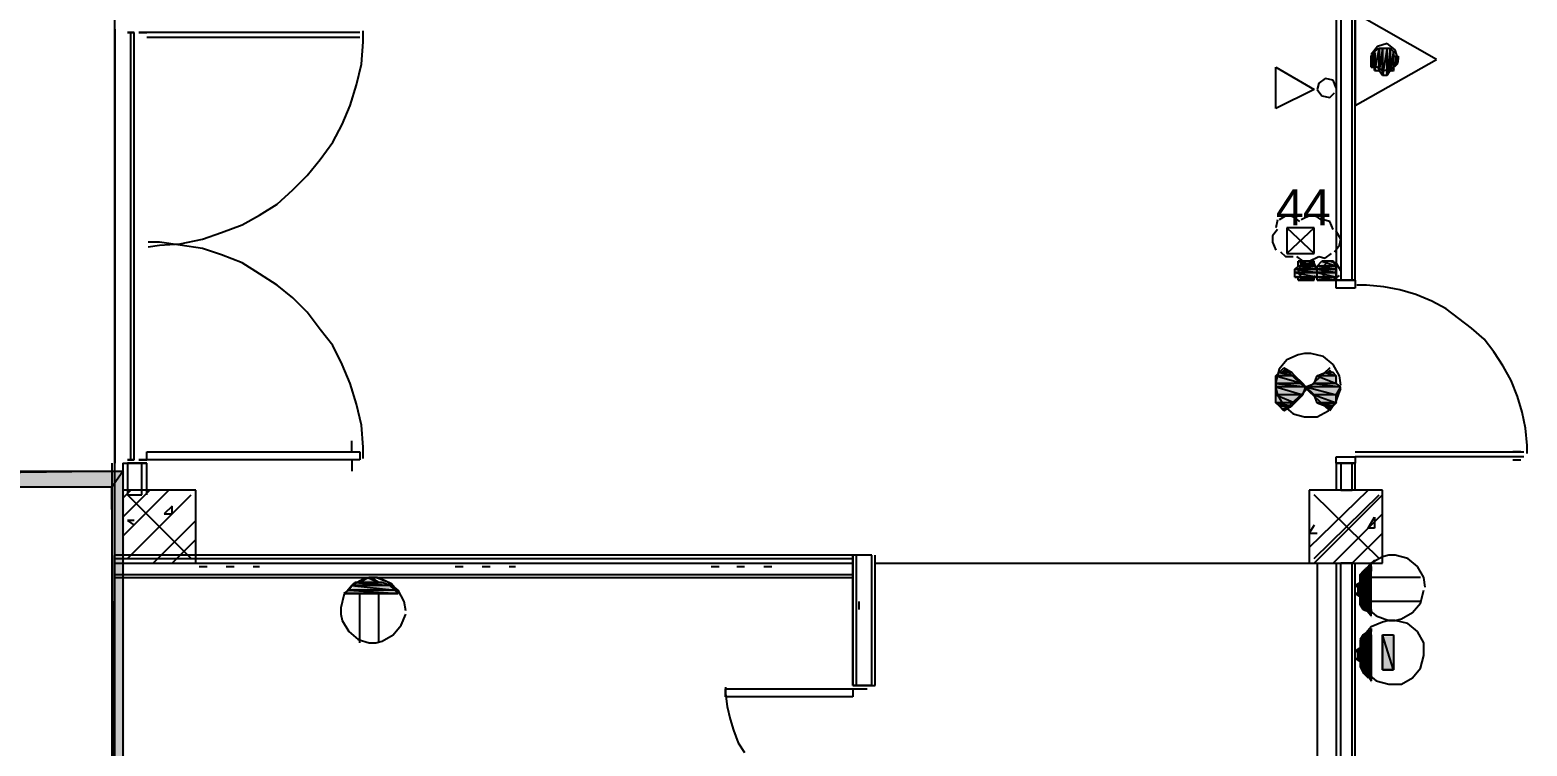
# Model space of a CAD drawing. Header units: millimetres. Extents: x 5 to 415, y 48 to 251.
# Drawn here: x 366.58 to 383.19, y 131.62 to 139.57 of the extents above; entities that cross this region are included whole.
import ezdxf

# ---------------------------------------------------------------- set-up
doc = ezdxf.new("R2010")
doc.units = ezdxf.units.MM
for name, color, linetype in [('H', 7, 'Continuous'), ('P', 7, 'Continuous'), ('T', 7, 'Continuous')]:
    doc.layers.add(name, color=color, linetype=linetype)

msp = doc.modelspace()

# ---------------------------------------------------------------- hatches: boundary and pattern name
at = {"layer": 'H', "linetype": 'Continuous'}
for points in [[(381.512, 139.1), (381.512, 139.312), (381.547, 139.365), (381.547, 139.1), (381.512, 139.1)], [(381.547, 139.1), (381.547, 139.365), (381.6, 139.365), (381.6, 139.065), (381.547, 139.1)], [(381.6, 139.065), (381.6, 139.365), (381.635, 139.365), (381.635, 139.065), (381.6, 139.065)], [(381.635, 139.065), (381.635, 139.365), (381.67, 139.365), (381.67, 139.1), (381.635, 139.065)], [(381.67, 139.1), (381.67, 139.365), (381.723, 139.312), (381.723, 139.1), (381.67, 139.1)], [(381.459, 139.153), (381.459, 139.277), (381.512, 139.312), (381.512, 139.153), (381.459, 139.153)], [(381.723, 139.153), (381.723, 139.277), (381.758, 139.277), (381.758, 139.188), (381.723, 139.153)], [(380.612, 136.913), (380.665, 136.948), (380.824, 136.948), (380.877, 136.913), (380.612, 136.913)], [(380.612, 136.86), (380.612, 136.913), (380.877, 136.913), (380.877, 136.86), (380.612, 136.86)], [(380.612, 136.825), (380.612, 136.86), (380.877, 136.86), (380.877, 136.825), (380.612, 136.825)], [(380.665, 136.948), (380.665, 136.984), (380.824, 136.984), (380.824, 136.948), (380.665, 136.948)], [(380.877, 136.948), (380.912, 136.984), (381.035, 136.984), (381.088, 136.948), (380.877, 136.948)], [(380.877, 136.913), (380.877, 136.948), (381.088, 136.948), (381.088, 136.913), (380.877, 136.913)], [(380.877, 136.86), (380.877, 136.913), (381.088, 136.913), (381.088, 136.86), (380.877, 136.86)], [(380.877, 136.825), (380.877, 136.86), (381.088, 136.86), (381.088, 136.825), (380.877, 136.825)], [(380.665, 136.79), (380.665, 136.825), (380.824, 136.825), (380.824, 136.79), (380.665, 136.79)], [(380.877, 136.79), (380.877, 136.825), (381.088, 136.825), (381.088, 136.79), (380.877, 136.79)], [(380.4, 135.731), (380.453, 135.767), (380.577, 135.767), (380.612, 135.731), (380.4, 135.731)], [(380.4, 135.643), (380.4, 135.731), (380.612, 135.731), (380.7, 135.643), (380.4, 135.643)], [(380.453, 135.767), (380.488, 135.802), (380.577, 135.767), (380.453, 135.767)], [(380.824, 135.643), (380.877, 135.731), (381.088, 135.731), (381.088, 135.643), (380.824, 135.643)], [(380.877, 135.731), (380.965, 135.767), (381.035, 135.767), (381.088, 135.731), (380.877, 135.731)], [(380.965, 135.767), (381, 135.802), (381.035, 135.767), (380.965, 135.767)], [(380.4, 135.59), (380.4, 135.643), (380.7, 135.643), (380.753, 135.59), (380.4, 135.59)], [(380.4, 135.502), (380.4, 135.59), (380.753, 135.59), (380.7, 135.502), (380.4, 135.502)], [(380.4, 135.431), (380.4, 135.502), (380.7, 135.502), (380.612, 135.431), (380.4, 135.431)], [(380.753, 135.59), (380.824, 135.643), (381.088, 135.643), (381.123, 135.59), (380.753, 135.59)], [(380.824, 135.502), (380.753, 135.59), (381.123, 135.59), (381.088, 135.502), (380.824, 135.502)], [(380.877, 135.431), (380.824, 135.502), (381.088, 135.502), (381.088, 135.431), (380.877, 135.431)], [(380.453, 135.378), (380.4, 135.431), (380.612, 135.431), (380.577, 135.378), (380.453, 135.378)], [(380.488, 135.343), (380.453, 135.378), (380.577, 135.378), (380.488, 135.343)], [(381, 135.343), (380.965, 135.378), (380.877, 135.431), (381.035, 135.378), (381, 135.343)], [(381.035, 135.378), (380.877, 135.431), (381.088, 135.431), (381.035, 135.378)], [(354.242, 117.775), (354.242, 134.585), (354.33, 134.585), (354.33, 134.497), (354.418, 134.497), (354.418, 134.497), (354.418, 117.934), (367.489, 117.934), (367.489, 134.497), (354.418, 134.497), (354.418, 134.497), (354.418, 134.585), (354.33, 134.585), (354.33, 134.673), (367.63, 134.673), (367.63, 117.775), (354.242, 117.775)], [(381.335, 133.526), (381.388, 133.562), (381.459, 133.562), (381.459, 133.526), (381.335, 133.526)], [(381.335, 133.438), (381.335, 133.526), (381.459, 133.526), (381.459, 133.438), (381.335, 133.438)], [(381.388, 133.562), (381.423, 133.615), (381.459, 133.615), (381.459, 133.562), (381.388, 133.562)], [(381.423, 133.615), (381.459, 133.65), (381.459, 133.615), (381.423, 133.615)], [(370.082, 133.315), (370.117, 133.35), (370.628, 133.35), (370.664, 133.315), (370.082, 133.315)], [(370.117, 133.35), (370.17, 133.385), (370.593, 133.385), (370.628, 133.35), (370.117, 133.35)], [(370.17, 133.385), (370.205, 133.438), (370.505, 133.438), (370.593, 133.385), (370.17, 133.385)], [(370.24, 133.438), (370.328, 133.473), (370.381, 133.473), (370.452, 133.438), (370.24, 133.438)], [(381.3, 133.385), (381.335, 133.438), (381.459, 133.438), (381.459, 133.385), (381.3, 133.385)], [(381.3, 133.315), (381.3, 133.385), (381.459, 133.385), (381.459, 133.315), (381.3, 133.315)], [(381.335, 133.262), (381.3, 133.315), (381.459, 133.315), (381.459, 133.262), (381.335, 133.262)], [(381.335, 133.174), (381.335, 133.262), (381.459, 133.262), (381.459, 133.174), (381.335, 133.174)], [(381.388, 133.138), (381.335, 133.174), (381.459, 133.174), (381.459, 133.138), (381.388, 133.138)], [(381.459, 133.05), (381.388, 133.138), (381.459, 133.103), (381.459, 133.05)], [(381.459, 133.103), (381.388, 133.138), (381.459, 133.138), (381.459, 133.103)], [(381.388, 132.838), (381.423, 132.891), (381.459, 132.838), (381.388, 132.838)], [(381.459, 132.838), (381.423, 132.891), (381.459, 132.927), (381.459, 132.838)], [(381.3, 132.68), (381.335, 132.715), (381.459, 132.715), (381.459, 132.68), (381.3, 132.68)], [(381.3, 132.592), (381.3, 132.68), (381.459, 132.68), (381.459, 132.592), (381.3, 132.592)], [(381.335, 132.803), (381.388, 132.838), (381.459, 132.838), (381.459, 132.803), (381.335, 132.803)], [(381.335, 132.715), (381.335, 132.803), (381.459, 132.803), (381.459, 132.715), (381.335, 132.715)], [(381.6, 132.468), (381.6, 132.838), (381.723, 132.838), (381.723, 132.468), (381.6, 132.468)], [(381.335, 132.556), (381.3, 132.592), (381.459, 132.592), (381.459, 132.556), (381.335, 132.556)], [(381.335, 132.503), (381.335, 132.556), (381.459, 132.556), (381.459, 132.503), (381.335, 132.503)], [(381.388, 132.415), (381.335, 132.503), (381.459, 132.503), (381.459, 132.415), (381.388, 132.415)], [(381.423, 132.38), (381.388, 132.415), (381.459, 132.415), (381.459, 132.38), (381.423, 132.38)], [(381.459, 132.327), (381.423, 132.38), (381.459, 132.38), (381.459, 132.327)]]:
    msp.add_hatch(color=256, dxfattribs=at).paths.add_polyline_path(points)

# ---------------------------------------------------------------- linework, layer by layer
at = {"layer": 'P'}
for points in [[(367.524, 117.863), (367.524, 220.61)], [(381.071, 141.235), (381.071, 136.79)], [(381.123, 141.235), (381.123, 136.79)], [(381.247, 136.79), (381.247, 141.235)], [(381.282, 136.79), (381.282, 141.235)], [(382.182, 139.241), (381.282, 139.753)], [(381.282, 139.753), (381.282, 138.73)], [(367.524, 139.577), (367.524, 134.761)], [(367.665, 139.541), (367.736, 139.541)], [(367.736, 139.541), (367.665, 139.541)], [(367.7, 134.796), (367.7, 139.541)], [(367.736, 134.796), (367.736, 139.541)], [(367.877, 139.541), (367.788, 139.541)], [(367.788, 139.541), (367.877, 139.541)], [(370.24, 139.541), (367.877, 139.541)], [(367.877, 139.488), (370.24, 139.488)], [(370.276, 139.435), (370.276, 139.559)], [(370.258, 139.188), (370.276, 139.435)], [(381.529, 139.383), (381.459, 139.294)], [(381.494, 139.33), (381.459, 139.153)], [(381.494, 139.33), (381.459, 139.153)], [(381.459, 139.277), (381.494, 139.33)], [(381.547, 139.365), (381.494, 139.118)], [(381.547, 139.365), (381.494, 139.118)], [(381.494, 139.33), (381.547, 139.365)], [(381.494, 139.118), (381.494, 139.33)], [(381.494, 139.153), (381.494, 139.33)], [(381.494, 139.33), (381.494, 139.153)], [(381.494, 139.153), (381.494, 139.33)], [(381.494, 139.33), (381.494, 139.118)], [(381.494, 139.153), (381.494, 139.33)], [(381.635, 139.418), (381.529, 139.383)], [(381.582, 139.365), (381.547, 139.118)], [(381.582, 139.365), (381.547, 139.118)], [(381.547, 139.118), (381.547, 139.365)], [(381.547, 139.365), (381.582, 139.365)], [(381.547, 139.118), (381.547, 139.365)], [(381.547, 139.365), (381.547, 139.118)], [(381.547, 139.365), (381.547, 139.118)], [(381.547, 139.118), (381.547, 139.365)], [(381.547, 139.118), (381.547, 139.365)], [(381.635, 139.365), (381.582, 139.065)], [(381.635, 139.365), (381.582, 139.065)], [(381.582, 139.065), (381.582, 139.365)], [(381.582, 139.365), (381.635, 139.365)], [(381.582, 139.065), (381.582, 139.365)], [(381.582, 139.365), (381.582, 139.065)], [(381.582, 139.365), (381.582, 139.065)], [(381.582, 139.065), (381.582, 139.365)], [(381.582, 139.065), (381.582, 139.365)], [(381.723, 139.347), (381.635, 139.418)], [(381.67, 139.365), (381.635, 139.065)], [(381.67, 139.365), (381.635, 139.065)], [(381.635, 139.065), (381.635, 139.365)], [(381.635, 139.365), (381.67, 139.365)], [(381.635, 139.065), (381.635, 139.365)], [(381.67, 139.118), (381.67, 139.365)], [(381.67, 139.365), (381.706, 139.33)], [(381.67, 139.118), (381.67, 139.365)], [(381.67, 139.365), (381.67, 139.118)], [(381.67, 139.365), (381.67, 139.118)], [(381.67, 139.118), (381.67, 139.365)], [(381.67, 139.118), (381.67, 139.365)], [(381.706, 139.33), (381.67, 139.118)], [(381.706, 139.33), (381.67, 139.118)], [(381.706, 139.277), (381.706, 139.33)], [(381.706, 139.33), (381.706, 139.153)], [(381.706, 139.118), (381.706, 139.33)], [(381.706, 139.33), (381.706, 139.118)], [(381.706, 139.118), (381.706, 139.33)], [(381.706, 139.33), (381.706, 139.153)], [(381.706, 139.118), (381.706, 139.33)], [(381.758, 139.241), (381.723, 139.347)], [(370.205, 138.959), (370.258, 139.188)], [(380.4, 138.695), (380.4, 139.153)], [(380.4, 139.153), (380.824, 138.906)], [(381.282, 138.73), (382.182, 139.241)], [(381.459, 139.294), (381.476, 139.188)], [(381.459, 139.153), (381.459, 139.277)], [(381.459, 139.206), (381.459, 139.277)], [(381.459, 139.277), (381.459, 139.206)], [(381.459, 139.206), (381.459, 139.277)], [(381.459, 139.277), (381.459, 139.153)], [(381.459, 139.241), (381.459, 139.277)], [(381.459, 139.277), (381.459, 139.241)], [(381.459, 139.241), (381.459, 139.206)], [(381.459, 139.206), (381.459, 139.241)], [(381.459, 139.153), (381.459, 139.206)], [(381.459, 139.153), (381.494, 139.153)], [(381.476, 139.188), (381.582, 139.118)], [(381.494, 139.118), (381.494, 139.153)], [(381.688, 139.136), (381.758, 139.241)], [(381.758, 139.277), (381.706, 139.153)], [(381.758, 139.277), (381.706, 139.153)], [(381.706, 139.153), (381.706, 139.277)], [(381.706, 139.277), (381.758, 139.277)], [(381.706, 139.153), (381.706, 139.277)], [(381.706, 139.277), (381.706, 139.153)], [(381.706, 139.153), (381.706, 139.277)], [(381.706, 139.153), (381.758, 139.206)], [(381.706, 139.153), (381.706, 139.153)], [(381.706, 139.153), (381.706, 139.118)], [(381.758, 139.241), (381.758, 139.277)], [(381.758, 139.277), (381.758, 139.241)], [(381.758, 139.206), (381.758, 139.277)], [(381.758, 139.206), (381.758, 139.206)], [(381.758, 139.206), (381.758, 139.206)], [(380.947, 139.03), (380.877, 138.977)], [(381.035, 139.012), (380.947, 139.03)], [(381.071, 138.924), (381.035, 139.012)], [(381.494, 139.118), (381.547, 139.118)], [(381.547, 139.118), (381.582, 139.065)], [(381.547, 139.118), (381.547, 139.118)], [(381.547, 139.118), (381.547, 139.118)], [(381.582, 139.065), (381.635, 139.065)], [(381.582, 139.065), (381.582, 139.065)], [(381.582, 139.065), (381.582, 139.065)], [(381.6, 139.118), (381.688, 139.136)], [(381.635, 139.065), (381.67, 139.118)], [(381.67, 139.118), (381.706, 139.118)], [(381.67, 139.118), (381.67, 139.118)], [(381.67, 139.118), (381.67, 139.118)], [(370.134, 138.73), (370.205, 138.959)], [(380.824, 138.906), (380.4, 138.695)], [(380.877, 138.977), (380.859, 138.906)], [(380.859, 138.906), (380.912, 138.836)], [(380.912, 138.836), (381, 138.818)], [(381, 138.818), (381.053, 138.871)], [(370.046, 138.518), (370.134, 138.73)], [(369.94, 138.324), (370.046, 138.518)], [(369.799, 138.13), (369.94, 138.324)], [(369.658, 137.954), (369.799, 138.13)], [(369.499, 137.795), (369.658, 137.954)], [(369.323, 137.636), (369.499, 137.795)], [(368.935, 137.407), (369.129, 137.513)], [(369.129, 137.513), (369.323, 137.636)], [(380.524, 137.513), (380.436, 137.46)], [(380.594, 137.495), (380.524, 137.513)], [(380.665, 137.442), (380.594, 137.495)], [(380.788, 137.513), (380.683, 137.46)], [(380.859, 137.495), (380.788, 137.513)], [(380.929, 137.442), (380.859, 137.495)], [(368.706, 137.319), (368.935, 137.407)], [(380.418, 137.354), (380.365, 137.283)], [(380.418, 137.46), (380.4, 137.372)], [(380.824, 137.372), (380.524, 137.372)], [(380.524, 137.372), (380.524, 137.089)], [(380.524, 137.372), (380.824, 137.089)], [(380.824, 137.372), (380.524, 137.089)], [(380.824, 137.089), (380.824, 137.372)], [(381, 137.442), (380.929, 137.46)], [(381.035, 137.354), (381, 137.442)], [(381.123, 137.248), (381.071, 137.336)], [(368.018, 137.213), (367.894, 137.213)], [(367.894, 137.16), (368.018, 137.178)], [(368.247, 137.178), (368.018, 137.213)], [(368.018, 137.178), (368.247, 137.195)], [(368.247, 137.195), (368.494, 137.248)], [(368.494, 137.142), (368.247, 137.178)], [(368.494, 137.248), (368.706, 137.319)], [(380.365, 137.283), (380.365, 137.213)], [(380.365, 137.213), (380.4, 137.125)], [(381.053, 137.107), (381.106, 137.178)], [(381.106, 137.178), (381.123, 137.248)], [(368.706, 137.072), (368.494, 137.142)], [(368.935, 136.984), (368.706, 137.072)], [(380.453, 137.107), (380.506, 137.054)], [(380.506, 137.054), (380.594, 137.054)], [(380.524, 137.089), (380.824, 137.089)], [(380.63, 137.054), (380.7, 137.001)], [(380.824, 137.001), (380.647, 137.001)], [(380.647, 137.001), (380.7, 137.001)], [(380.824, 137.001), (380.647, 137.001)], [(380.647, 137.001), (380.824, 136.948)], [(380.647, 137.001), (380.824, 136.948)], [(380.647, 136.948), (380.647, 137.001)], [(380.735, 137.001), (380.665, 136.948)], [(380.7, 137.001), (380.771, 137.001)], [(380.735, 137.001), (380.7, 137.001)], [(380.7, 137.001), (380.735, 137.001)], [(380.771, 137.001), (380.7, 137.001)], [(380.7, 137.001), (380.771, 137.001)], [(380.7, 137.001), (380.771, 137.001)], [(380.771, 137.001), (380.7, 137.001)], [(380.771, 137.001), (380.7, 137.001)], [(380.7, 137.001), (380.824, 137.001)], [(380.7, 137.001), (380.824, 137.001)], [(380.824, 136.984), (380.735, 137.001)], [(380.771, 137.001), (380.877, 137.054)], [(380.771, 137.001), (380.771, 137.001)], [(380.771, 137.001), (380.771, 137.001)], [(380.771, 137.001), (380.771, 137.001)], [(380.771, 137.001), (380.771, 137.001)], [(380.824, 137.001), (380.771, 137.001)], [(380.824, 136.948), (380.824, 137.001)], [(380.859, 136.948), (380.912, 137.001)], [(380.877, 137.054), (380.947, 137.037)], [(381.035, 137.001), (380.912, 137.001)], [(380.912, 137.001), (380.947, 137.001)], [(381.035, 137.001), (380.912, 137.001)], [(380.912, 137.001), (381.035, 137.001)], [(380.912, 137.001), (381.035, 137.001)], [(381.035, 137.001), (380.912, 137.001)], [(381.035, 137.001), (380.912, 137.001)], [(380.912, 137.001), (381.071, 136.948)], [(380.912, 137.001), (381.071, 136.948)], [(380.982, 137.001), (380.929, 136.948)], [(380.947, 137.037), (381.018, 137.089)], [(380.947, 137.001), (381, 137.001)], [(381, 137.001), (380.947, 137.001)], [(381, 137.001), (380.947, 137.001)], [(380.947, 137.001), (381, 137.001)], [(380.947, 137.001), (381.035, 137.001)], [(381.071, 136.984), (380.982, 137.001)], [(381, 137.001), (381.035, 137.001)], [(381.035, 137.001), (381, 137.001)], [(381.035, 137.001), (381.035, 137.001)], [(381.035, 137.001), (381.035, 137.001)], [(381.071, 136.948), (381.035, 137.001)], [(369.129, 136.86), (368.935, 136.984)], [(369.323, 136.737), (369.129, 136.86)], [(380.612, 136.913), (380.647, 136.948)], [(380.859, 136.913), (380.612, 136.913)], [(380.859, 136.913), (380.612, 136.913)], [(380.612, 136.913), (380.859, 136.913)], [(380.612, 136.913), (380.859, 136.913)], [(380.859, 136.913), (380.612, 136.913)], [(380.859, 136.913), (380.612, 136.913)], [(380.612, 136.913), (380.859, 136.878)], [(380.612, 136.913), (380.859, 136.878)], [(380.612, 136.878), (380.612, 136.913)], [(380.859, 136.878), (380.612, 136.878)], [(380.859, 136.878), (380.612, 136.878)], [(380.612, 136.878), (380.859, 136.878)], [(380.612, 136.878), (380.859, 136.878)], [(380.859, 136.878), (380.612, 136.878)], [(380.859, 136.878), (380.612, 136.878)], [(380.612, 136.878), (380.859, 136.825)], [(380.612, 136.878), (380.859, 136.825)], [(380.612, 136.825), (380.612, 136.878)], [(380.665, 136.948), (380.647, 136.878)], [(380.824, 136.948), (380.647, 136.948)], [(380.824, 136.948), (380.647, 136.948)], [(380.647, 136.948), (380.824, 136.948)], [(380.647, 136.948), (380.824, 136.948)], [(380.824, 136.948), (380.647, 136.948)], [(380.824, 136.948), (380.647, 136.948)], [(380.647, 136.948), (380.859, 136.913)], [(380.647, 136.948), (380.859, 136.913)], [(380.647, 136.878), (380.7, 136.807)], [(380.788, 136.79), (380.841, 136.843)], [(380.859, 136.895), (380.824, 136.984)], [(380.824, 136.948), (380.824, 136.948)], [(380.824, 136.948), (380.824, 136.948)], [(380.859, 136.913), (380.824, 136.948)], [(381.071, 136.948), (380.859, 136.948)], [(381.071, 136.948), (380.859, 136.948)], [(380.859, 136.948), (381.071, 136.948)], [(380.859, 136.948), (381.071, 136.948)], [(381.071, 136.948), (380.859, 136.948)], [(381.071, 136.948), (380.859, 136.948)], [(380.859, 136.948), (381.071, 136.913)], [(380.859, 136.948), (381.071, 136.913)], [(380.859, 136.913), (380.859, 136.948)], [(381.071, 136.913), (380.859, 136.913)], [(381.071, 136.913), (380.859, 136.913)], [(380.859, 136.913), (381.071, 136.913)], [(380.859, 136.913), (381.071, 136.913)], [(381.071, 136.913), (380.859, 136.913)], [(381.071, 136.913), (380.859, 136.913)], [(380.859, 136.913), (381.071, 136.878)], [(380.859, 136.913), (381.071, 136.878)], [(380.859, 136.878), (380.859, 136.913)], [(380.859, 136.913), (380.859, 136.913)], [(380.859, 136.913), (380.859, 136.913)], [(380.859, 136.878), (380.859, 136.913)], [(381.071, 136.878), (380.859, 136.878)], [(381.071, 136.878), (380.859, 136.878)], [(380.859, 136.878), (381.071, 136.878)], [(380.859, 136.878), (381.071, 136.878)], [(381.071, 136.878), (380.859, 136.878)], [(381.071, 136.878), (380.859, 136.878)], [(380.859, 136.878), (381.071, 136.825)], [(380.859, 136.878), (381.071, 136.825)], [(380.859, 136.825), (380.859, 136.878)], [(380.859, 136.878), (380.859, 136.878)], [(380.859, 136.878), (380.859, 136.878)], [(380.859, 136.825), (380.859, 136.878)], [(380.929, 136.948), (380.912, 136.878)], [(380.912, 136.878), (380.947, 136.807)], [(381.035, 136.79), (381.106, 136.843)], [(381.123, 136.895), (381.071, 136.984)], [(381.071, 136.948), (381.071, 136.948)], [(381.071, 136.948), (381.071, 136.948)], [(381.071, 136.913), (381.071, 136.948)], [(381.071, 136.913), (381.071, 136.913)], [(381.071, 136.913), (381.071, 136.913)], [(381.071, 136.878), (381.071, 136.913)], [(381.071, 136.878), (381.071, 136.878)], [(381.071, 136.878), (381.071, 136.878)], [(381.071, 136.825), (381.071, 136.878)], [(369.499, 136.596), (369.323, 136.737)], [(380.859, 136.825), (380.612, 136.825)], [(380.859, 136.825), (380.612, 136.825)], [(380.612, 136.825), (380.824, 136.825)], [(380.612, 136.825), (380.824, 136.825)], [(380.647, 136.825), (380.612, 136.825)], [(380.824, 136.825), (380.647, 136.825)], [(380.824, 136.825), (380.647, 136.825)], [(380.647, 136.825), (380.824, 136.79)], [(380.647, 136.825), (380.824, 136.79)], [(380.647, 136.79), (380.647, 136.825)], [(380.824, 136.79), (380.647, 136.79)], [(380.824, 136.79), (380.647, 136.79)], [(380.647, 136.79), (380.824, 136.79)], [(380.647, 136.79), (380.824, 136.79)], [(380.824, 136.79), (380.647, 136.79)], [(380.824, 136.79), (380.647, 136.79)], [(380.647, 136.79), (380.771, 136.79)], [(380.647, 136.79), (380.771, 136.79)], [(380.7, 136.79), (380.647, 136.79)], [(380.7, 136.807), (380.788, 136.79)], [(380.771, 136.79), (380.7, 136.79)], [(380.771, 136.79), (380.7, 136.79)], [(380.7, 136.79), (380.771, 136.79)], [(380.7, 136.79), (380.771, 136.79)], [(380.771, 136.79), (380.7, 136.79)], [(380.735, 136.79), (380.7, 136.79)], [(380.7, 136.79), (380.735, 136.79)], [(380.735, 136.79), (380.771, 136.79)], [(380.771, 136.79), (380.735, 136.79)], [(380.771, 136.79), (380.824, 136.79)], [(380.771, 136.79), (380.771, 136.79)], [(380.771, 136.79), (380.771, 136.79)], [(380.824, 136.825), (380.859, 136.825)], [(380.824, 136.79), (380.824, 136.825)], [(380.824, 136.79), (380.824, 136.79)], [(380.824, 136.79), (380.824, 136.79)], [(381.071, 136.825), (380.859, 136.825)], [(381.071, 136.825), (380.859, 136.825)], [(380.859, 136.825), (381.071, 136.825)], [(380.859, 136.825), (381.071, 136.825)], [(381.071, 136.825), (380.859, 136.825)], [(381.071, 136.825), (380.859, 136.825)], [(380.859, 136.825), (381.071, 136.79)], [(380.859, 136.825), (381.071, 136.79)], [(380.859, 136.79), (380.859, 136.825)], [(381.071, 136.79), (380.859, 136.79)], [(381.071, 136.79), (380.859, 136.79)], [(380.859, 136.79), (381.035, 136.79)], [(380.859, 136.79), (381.035, 136.79)], [(380.912, 136.79), (380.859, 136.79)], [(381.035, 136.79), (380.912, 136.79)], [(381.035, 136.79), (380.912, 136.79)], [(380.912, 136.79), (381.035, 136.79)], [(380.912, 136.79), (381.035, 136.79)], [(381.035, 136.79), (380.912, 136.79)], [(381.035, 136.79), (380.912, 136.79)], [(380.912, 136.79), (381, 136.79)], [(380.912, 136.79), (381, 136.79)], [(380.947, 136.79), (380.912, 136.79)], [(380.947, 136.807), (381.035, 136.79)], [(381, 136.79), (380.947, 136.79)], [(380.947, 136.79), (381, 136.79)], [(381, 136.79), (380.947, 136.79)], [(381, 136.79), (381.035, 136.79)], [(381, 136.79), (381, 136.79)], [(381, 136.79), (381, 136.79)], [(381.035, 136.79), (381.071, 136.79)], [(381.035, 136.79), (381.035, 136.79)], [(381.035, 136.79), (381.035, 136.79)], [(381.071, 136.825), (381.071, 136.825)], [(381.071, 136.825), (381.071, 136.825)], [(381.071, 136.79), (381.071, 136.825)], [(381.071, 136.701), (381.071, 136.79)], [(381.071, 136.79), (381.282, 136.79)], [(381.282, 136.79), (381.071, 136.79)], [(381.282, 136.701), (381.071, 136.701)], [(381.123, 136.79), (381.247, 136.79)], [(381.247, 136.79), (381.123, 136.79)], [(381.123, 136.79), (381.247, 136.79)], [(381.247, 136.79), (381.123, 136.79)], [(381.123, 136.79), (381.247, 136.79)], [(381.123, 136.79), (381.247, 136.79)], [(381.123, 136.79), (381.247, 136.79)], [(381.282, 136.79), (381.282, 136.701)], [(381.406, 136.737), (381.3, 136.737)], [(381.6, 136.719), (381.406, 136.737)], [(381.776, 136.684), (381.6, 136.719)], [(381.953, 136.631), (381.776, 136.684)], [(369.658, 136.437), (369.499, 136.596)], [(382.129, 136.56), (381.953, 136.631)], [(382.288, 136.472), (382.129, 136.56)], [(369.799, 136.243), (369.658, 136.437)], [(382.429, 136.366), (382.288, 136.472)], [(382.57, 136.26), (382.429, 136.366)], [(369.94, 136.066), (369.799, 136.243)], [(382.711, 136.137), (382.57, 136.26)], [(370.046, 135.855), (369.94, 136.066)], [(382.817, 135.996), (382.711, 136.137)], [(370.134, 135.643), (370.046, 135.855)], [(380.524, 135.908), (380.436, 135.802)], [(380.647, 135.961), (380.524, 135.908)], [(380.718, 135.978), (380.647, 135.961)], [(380.788, 135.978), (380.718, 135.978)], [(380.929, 135.943), (380.788, 135.978)], [(381.035, 135.855), (380.929, 135.943)], [(381.106, 135.731), (381.035, 135.855)], [(382.923, 135.837), (382.817, 135.996)], [(383.011, 135.678), (382.923, 135.837)], [(380.436, 135.802), (380.4, 135.661)], [(380.4, 135.731), (380.436, 135.767)], [(380.612, 135.731), (380.4, 135.731)], [(380.612, 135.731), (380.4, 135.731)], [(380.4, 135.731), (380.7, 135.643)], [(380.4, 135.731), (380.7, 135.643)], [(380.4, 135.643), (380.4, 135.731)], [(380.436, 135.767), (380.488, 135.819)], [(380.577, 135.767), (380.436, 135.767)], [(380.577, 135.767), (380.436, 135.767)], [(380.436, 135.767), (380.612, 135.731)], [(380.436, 135.767), (380.612, 135.731)], [(381, 135.343), (380.488, 135.819)], [(380.488, 135.343), (381, 135.819)], [(380.488, 135.819), (380.577, 135.767)], [(380.612, 135.731), (380.577, 135.767)], [(380.7, 135.643), (380.612, 135.731)], [(380.824, 135.643), (380.859, 135.731)], [(380.859, 135.731), (380.947, 135.767)], [(381.071, 135.731), (380.859, 135.731)], [(381.071, 135.731), (380.859, 135.731)], [(380.859, 135.731), (381.071, 135.643)], [(380.859, 135.731), (381.071, 135.643)], [(381, 135.819), (380.947, 135.767)], [(380.947, 135.767), (381, 135.819)], [(381.035, 135.767), (380.947, 135.767)], [(380.947, 135.767), (381.071, 135.731)], [(380.947, 135.767), (381.071, 135.731)], [(381.071, 135.731), (381.035, 135.767)], [(381.071, 135.643), (381.071, 135.731)], [(381.123, 135.625), (381.106, 135.731)], [(383.081, 135.502), (383.011, 135.678)], [(370.205, 135.414), (370.134, 135.643)], [(380.4, 135.661), (380.4, 135.59)], [(380.7, 135.643), (380.4, 135.643)], [(380.7, 135.643), (380.4, 135.643)], [(380.4, 135.643), (380.735, 135.608)], [(380.4, 135.643), (380.735, 135.608)], [(380.4, 135.608), (380.4, 135.643)], [(380.735, 135.608), (380.4, 135.608)], [(380.735, 135.608), (380.4, 135.608)], [(380.4, 135.608), (380.7, 135.52)], [(380.4, 135.608), (380.7, 135.52)], [(380.4, 135.52), (380.4, 135.608)], [(380.4, 135.59), (380.418, 135.52)], [(380.7, 135.52), (380.4, 135.52)], [(380.7, 135.52), (380.4, 135.52)], [(380.4, 135.52), (380.612, 135.431)], [(380.4, 135.52), (380.612, 135.431)], [(380.4, 135.431), (380.4, 135.52)], [(380.418, 135.52), (380.488, 135.396)], [(380.612, 135.431), (380.7, 135.52)], [(380.735, 135.608), (380.7, 135.643)], [(380.7, 135.52), (380.735, 135.608)], [(380.735, 135.608), (380.824, 135.643)], [(381.123, 135.608), (380.735, 135.608)], [(381.123, 135.608), (380.735, 135.608)], [(380.735, 135.608), (381.071, 135.52)], [(380.735, 135.608), (381.071, 135.52)], [(380.824, 135.52), (380.735, 135.608)], [(381.071, 135.643), (380.824, 135.643)], [(381.071, 135.643), (380.824, 135.643)], [(380.824, 135.643), (381.123, 135.608)], [(380.824, 135.643), (381.123, 135.608)], [(381.071, 135.52), (380.824, 135.52)], [(381.071, 135.52), (380.824, 135.52)], [(380.824, 135.52), (381.071, 135.431)], [(380.824, 135.52), (381.071, 135.431)], [(380.859, 135.431), (380.824, 135.52)], [(381.123, 135.608), (381.071, 135.643)], [(381.071, 135.52), (381.123, 135.608)], [(381.071, 135.449), (381.123, 135.59)], [(381.071, 135.431), (381.071, 135.52)], [(383.134, 135.326), (383.081, 135.502)], [(370.258, 135.184), (370.205, 135.414)], [(380.612, 135.431), (380.4, 135.431)], [(380.612, 135.431), (380.4, 135.431)], [(380.4, 135.431), (380.577, 135.396)], [(380.4, 135.431), (380.577, 135.396)], [(380.436, 135.396), (380.4, 135.431)], [(380.436, 135.396), (380.577, 135.396)], [(380.488, 135.343), (380.436, 135.396)], [(380.577, 135.396), (380.436, 135.396)], [(380.488, 135.396), (380.594, 135.308)], [(380.577, 135.396), (380.488, 135.343)], [(380.577, 135.396), (380.612, 135.431)], [(381.071, 135.431), (380.859, 135.431)], [(380.859, 135.431), (380.947, 135.396)], [(381.035, 135.396), (380.859, 135.431)], [(380.859, 135.431), (381.071, 135.431)], [(381.035, 135.396), (380.859, 135.431)], [(380.859, 135.273), (380.982, 135.343)], [(380.947, 135.396), (381.035, 135.396)], [(380.947, 135.396), (381.035, 135.396)], [(381, 135.343), (380.947, 135.396)], [(380.982, 135.343), (381.071, 135.449)], [(381.035, 135.396), (381, 135.343)], [(381.071, 135.431), (381.035, 135.396)], [(370.276, 134.938), (370.258, 135.184)], [(380.594, 135.308), (380.718, 135.273)], [(380.718, 135.273), (380.788, 135.273)], [(380.788, 135.273), (380.859, 135.273)], [(383.17, 135.149), (383.134, 135.326)], [(370.152, 134.885), (370.152, 135.008)], [(383.187, 134.955), (383.17, 135.149)], [(367.877, 134.885), (370.24, 134.885)], [(367.877, 134.796), (367.877, 134.885)], [(370.24, 134.885), (370.24, 134.796)], [(370.276, 134.814), (370.276, 134.938)], [(381.282, 134.885), (383.152, 134.885)], [(381.282, 134.885), (383.152, 134.885)], [(383.028, 134.885), (383.117, 134.885)], [(383.117, 134.885), (383.028, 134.885)], [(383.187, 134.867), (383.187, 134.955)], [(367.612, 134.673), (354.33, 134.497)], [(367.612, 134.673), (354.33, 134.497)], [(354.33, 134.673), (367.612, 134.673)], [(367.489, 134.761), (367.489, 120.826)], [(367.489, 134.497), (367.612, 134.673)], [(367.489, 134.497), (367.612, 134.673)], [(367.524, 120.826), (367.524, 134.761)], [(367.612, 134.761), (367.612, 134.408)], [(367.612, 134.761), (367.877, 134.761)], [(367.612, 134.673), (367.612, 117.775)], [(367.665, 134.796), (367.736, 134.796)], [(367.736, 134.796), (367.665, 134.796)], [(367.665, 134.761), (367.665, 134.408)], [(367.665, 134.761), (367.665, 134.408)], [(367.665, 134.761), (367.824, 134.761)], [(367.824, 134.761), (367.665, 134.761)], [(367.665, 134.761), (367.824, 134.761)], [(367.824, 134.761), (367.665, 134.761)], [(367.824, 134.761), (367.665, 134.761)], [(367.7, 134.761), (367.877, 134.761)], [(367.877, 134.761), (367.7, 134.761)], [(367.877, 134.796), (367.788, 134.796)], [(367.788, 134.796), (367.877, 134.796)], [(367.824, 134.408), (367.824, 134.761)], [(367.824, 134.408), (367.824, 134.761)], [(370.24, 134.796), (367.877, 134.796)], [(367.877, 134.408), (367.877, 134.761)], [(370.152, 134.796), (370.152, 134.673)], [(381.071, 134.761), (381.071, 134.832)], [(381.071, 134.832), (381.282, 134.832)], [(381.071, 134.761), (381.071, 134.461)], [(381.282, 134.761), (381.071, 134.761)], [(381.071, 134.761), (381.282, 134.761)], [(381.123, 134.761), (381.123, 134.461)], [(381.247, 134.761), (381.123, 134.761)], [(381.123, 134.761), (381.247, 134.761)], [(381.123, 134.761), (381.247, 134.761)], [(381.247, 134.761), (381.123, 134.761)], [(381.123, 134.761), (381.247, 134.761)], [(381.247, 134.761), (381.123, 134.761)], [(381.247, 134.761), (381.123, 134.761)], [(381.247, 134.461), (381.247, 134.761)], [(381.282, 134.832), (381.282, 134.761)], [(383.152, 134.832), (381.282, 134.832)], [(383.152, 134.832), (381.282, 134.832)], [(381.282, 134.461), (381.282, 134.761)], [(383.117, 134.832), (383.028, 134.832)], [(383.028, 134.796), (383.117, 134.796)], [(354.33, 134.497), (367.489, 134.497)], [(367.612, 117.775), (367.489, 134.497)], [(367.489, 134.497), (367.489, 117.951)], [(367.612, 117.775), (367.489, 134.497)], [(367.612, 134.373), (367.7, 134.461)], [(367.612, 134.161), (367.912, 134.461)], [(367.612, 133.95), (368.124, 134.461)], [(367.612, 134.461), (367.612, 133.65)], [(368.423, 134.461), (367.612, 134.461)], [(368.371, 133.703), (367.665, 134.408)], [(367.665, 133.703), (368.371, 134.408)], [(367.665, 134.408), (367.824, 134.408)], [(368.423, 133.65), (368.423, 134.461)], [(380.771, 133.826), (381.423, 134.461)], [(380.771, 134.461), (380.771, 133.65)], [(381.582, 134.461), (380.771, 134.461)], [(381.547, 133.703), (380.824, 134.408)], [(380.824, 133.703), (381.547, 134.408)], [(380.824, 133.65), (381.582, 134.408)], [(381.123, 134.461), (381.247, 134.461)], [(381.582, 133.65), (381.582, 134.461)], [(368.159, 134.285), (368.071, 134.197)], [(368.071, 134.197), (368.159, 134.197)], [(368.159, 134.197), (368.159, 134.285)], [(381.035, 133.65), (381.582, 134.197)], [(367.736, 134.126), (367.665, 134.126)], [(367.665, 134.126), (367.736, 134.073)], [(367.947, 133.65), (368.423, 134.126)], [(380.824, 134.073), (380.771, 133.985)], [(381.423, 134.038), (381.494, 134.161)], [(381.494, 134.038), (381.423, 134.038)], [(381.494, 134.161), (381.494, 134.038)], [(368.159, 133.65), (368.423, 133.914)], [(380.771, 133.985), (380.859, 133.985)], [(381.247, 133.65), (381.582, 133.985)], [(375.744, 133.738), (367.524, 133.738)], [(367.524, 133.703), (375.708, 133.703)], [(368.459, 133.703), (368.547, 133.703)], [(368.759, 133.703), (368.847, 133.703)], [(369.058, 133.703), (369.129, 133.703)], [(371.299, 133.703), (371.387, 133.703)], [(371.598, 133.703), (371.687, 133.703)], [(371.898, 133.703), (371.969, 133.703)], [(374.138, 133.703), (374.227, 133.703)], [(374.421, 133.703), (374.509, 133.703)], [(374.721, 133.703), (374.809, 133.703)], [(375.708, 133.738), (375.708, 132.292)], [(375.708, 133.65), (375.708, 133.738)], [(375.708, 133.703), (375.708, 133.615)], [(375.92, 133.738), (375.744, 133.738)], [(375.744, 133.738), (375.744, 132.292)], [(375.92, 132.292), (375.92, 133.738)], [(375.92, 132.292), (375.92, 133.738)], [(375.955, 132.292), (375.955, 133.738)], [(375.955, 133.615), (375.955, 133.703)], [(381.494, 133.685), (381.406, 133.597)], [(381.582, 133.72), (381.459, 133.65)], [(381.582, 133.72), (381.459, 133.65)], [(381.653, 133.738), (381.582, 133.72)], [(381.653, 133.738), (381.582, 133.72)], [(381.723, 133.738), (381.653, 133.738)], [(381.723, 133.738), (381.653, 133.738)], [(381.864, 133.703), (381.723, 133.738)], [(381.864, 133.703), (381.723, 133.738)], [(381.97, 133.615), (381.864, 133.703)], [(381.97, 133.615), (381.864, 133.703)], [(367.524, 133.65), (375.708, 133.65)], [(367.524, 133.526), (375.708, 133.526)], [(367.612, 133.65), (368.423, 133.65)], [(368.459, 133.615), (368.547, 133.615)], [(368.459, 133.526), (368.547, 133.526)], [(368.759, 133.615), (368.847, 133.615)], [(368.759, 133.526), (368.847, 133.526)], [(369.058, 133.615), (369.129, 133.615)], [(369.058, 133.526), (369.129, 133.526)], [(371.299, 133.615), (371.387, 133.615)], [(371.299, 133.526), (371.387, 133.526)], [(371.598, 133.615), (371.687, 133.615)], [(371.598, 133.526), (371.687, 133.526)], [(371.898, 133.615), (371.969, 133.615)], [(371.898, 133.526), (371.969, 133.526)], [(374.138, 133.615), (374.227, 133.615)], [(374.138, 133.526), (374.227, 133.526)], [(374.421, 133.615), (374.509, 133.615)], [(374.421, 133.526), (374.509, 133.526)], [(374.721, 133.615), (374.809, 133.615)], [(374.721, 133.526), (374.809, 133.526)], [(375.708, 133.526), (375.708, 133.65)], [(375.708, 132.292), (375.708, 133.526)], [(375.955, 133.65), (380.771, 133.65)], [(380.771, 133.65), (381.582, 133.65)], [(380.859, 133.65), (380.859, 125.607)], [(381.071, 133.65), (381.071, 125.607)], [(381.247, 133.65), (381.123, 133.65)], [(381.123, 125.607), (381.123, 133.65)], [(381.247, 125.607), (381.247, 133.65)], [(381.282, 125.607), (381.282, 133.65)], [(381.335, 133.526), (381.37, 133.562)], [(381.37, 133.544), (381.335, 133.421)], [(381.37, 133.544), (381.335, 133.421)], [(381.459, 133.526), (381.335, 133.526)], [(381.459, 133.526), (381.335, 133.526)], [(381.335, 133.526), (381.459, 133.438)], [(381.335, 133.526), (381.459, 133.438)], [(381.335, 133.438), (381.335, 133.526)], [(381.353, 133.509), (381.335, 133.421)], [(381.406, 133.597), (381.353, 133.509)], [(381.459, 133.65), (381.37, 133.544)], [(381.459, 133.65), (381.37, 133.544)], [(381.423, 133.615), (381.37, 133.562)], [(381.37, 133.562), (381.423, 133.615)], [(381.459, 133.562), (381.37, 133.562)], [(381.37, 133.562), (381.459, 133.526)], [(381.37, 133.562), (381.459, 133.526)], [(381.459, 133.65), (381.423, 133.615)], [(381.423, 133.615), (381.459, 133.65)], [(381.459, 133.068), (381.459, 133.65)], [(381.459, 133.615), (381.459, 133.562)], [(381.459, 133.562), (381.459, 133.615)], [(381.459, 133.526), (381.459, 133.562)], [(381.459, 133.438), (381.459, 133.526)], [(382.041, 133.491), (381.97, 133.615)], [(382.041, 133.491), (381.97, 133.615)], [(367.524, 133.491), (375.708, 133.491)], [(367.524, 133.491), (375.708, 133.491)], [(370.152, 133.403), (370.064, 133.297)], [(370.152, 133.403), (370.064, 133.297)], [(370.064, 133.315), (370.117, 133.35)], [(370.17, 133.421), (370.117, 133.35)], [(370.117, 133.35), (370.152, 133.403)], [(370.628, 133.35), (370.117, 133.35)], [(370.628, 133.35), (370.117, 133.35)], [(370.117, 133.35), (370.664, 133.315)], [(370.117, 133.35), (370.664, 133.315)], [(370.276, 133.473), (370.152, 133.403)], [(370.276, 133.473), (370.152, 133.403)], [(370.152, 133.403), (370.187, 133.438)], [(370.575, 133.403), (370.152, 133.403)], [(370.575, 133.403), (370.152, 133.403)], [(370.152, 133.403), (370.628, 133.35)], [(370.152, 133.403), (370.628, 133.35)], [(370.258, 133.456), (370.17, 133.421)], [(370.487, 133.438), (370.187, 133.438)], [(370.187, 133.438), (370.24, 133.438)], [(370.487, 133.438), (370.187, 133.438)], [(370.187, 133.438), (370.575, 133.403)], [(370.187, 133.438), (370.575, 133.403)], [(370.24, 133.438), (370.328, 133.491)], [(370.452, 133.438), (370.24, 133.438)], [(370.452, 133.438), (370.24, 133.438)], [(370.24, 133.438), (370.487, 133.438)], [(370.24, 133.438), (370.487, 133.438)], [(370.346, 133.491), (370.258, 133.456)], [(370.346, 133.491), (370.276, 133.473)], [(370.346, 133.491), (370.276, 133.473)], [(370.328, 133.491), (370.452, 133.438)], [(370.417, 133.491), (370.346, 133.491)], [(370.417, 133.491), (370.346, 133.491)], [(370.434, 133.491), (370.346, 133.491)], [(370.364, 133.491), (370.452, 133.438)], [(370.452, 133.438), (370.364, 133.491)], [(370.558, 133.438), (370.417, 133.491)], [(370.558, 133.438), (370.417, 133.491)], [(370.523, 133.456), (370.434, 133.491)], [(370.487, 133.438), (370.452, 133.438)], [(370.575, 133.403), (370.487, 133.438)], [(370.593, 133.421), (370.523, 133.456)], [(370.664, 133.35), (370.558, 133.438)], [(370.664, 133.35), (370.558, 133.438)], [(370.628, 133.35), (370.575, 133.403)], [(370.681, 133.315), (370.593, 133.421)], [(370.664, 133.315), (370.628, 133.35)], [(370.734, 133.227), (370.664, 133.35)], [(370.734, 133.227), (370.664, 133.35)], [(381.282, 133.403), (381.335, 133.438)], [(381.459, 133.403), (381.282, 133.403)], [(381.459, 133.403), (381.282, 133.403)], [(381.282, 133.403), (381.459, 133.315)], [(381.282, 133.403), (381.459, 133.315)], [(381.282, 133.315), (381.282, 133.403)], [(381.459, 133.438), (381.335, 133.438)], [(381.459, 133.438), (381.335, 133.438)], [(381.335, 133.438), (381.459, 133.403)], [(381.335, 133.438), (381.459, 133.403)], [(381.335, 133.421), (381.335, 133.35)], [(381.335, 133.421), (381.335, 133.35)], [(381.335, 133.421), (381.335, 133.332)], [(381.335, 133.35), (381.353, 133.279)], [(381.335, 133.35), (381.353, 133.279)], [(382.005, 133.491), (381.459, 133.491)], [(381.459, 133.403), (381.459, 133.438)], [(381.459, 133.315), (381.459, 133.403)], [(382.005, 133.209), (382.041, 133.35)], [(382.005, 133.209), (382.041, 133.35)], [(382.058, 133.385), (382.041, 133.491)], [(382.058, 133.385), (382.041, 133.491)], [(370.064, 133.297), (370.029, 133.156)], [(370.064, 133.297), (370.029, 133.156)], [(370.664, 133.315), (370.064, 133.315)], [(370.064, 133.315), (370.664, 133.315)], [(370.24, 132.768), (370.24, 133.315)], [(370.452, 132.768), (370.452, 133.315)], [(370.752, 133.121), (370.734, 133.227)], [(370.752, 133.121), (370.734, 133.227)], [(375.779, 133.138), (375.779, 133.227)], [(381.459, 133.315), (381.282, 133.315)], [(381.459, 133.315), (381.282, 133.315)], [(381.282, 133.315), (381.459, 133.279)], [(381.282, 133.315), (381.459, 133.279)], [(381.335, 133.279), (381.282, 133.315)], [(381.335, 133.332), (381.353, 133.244)], [(381.459, 133.279), (381.335, 133.279)], [(381.459, 133.279), (381.335, 133.279)], [(381.335, 133.279), (381.459, 133.191)], [(381.335, 133.279), (381.459, 133.191)], [(381.335, 133.191), (381.335, 133.279)], [(381.459, 133.191), (381.335, 133.191)], [(381.459, 133.191), (381.335, 133.191)], [(381.335, 133.191), (381.459, 133.138)], [(381.335, 133.191), (381.459, 133.138)], [(381.37, 133.138), (381.335, 133.191)], [(381.353, 133.279), (381.406, 133.156)], [(381.353, 133.279), (381.406, 133.156)], [(381.353, 133.244), (381.388, 133.174)], [(381.459, 133.279), (381.459, 133.315)], [(381.459, 133.191), (381.459, 133.279)], [(382.005, 133.227), (381.459, 133.227)], [(381.459, 133.138), (381.459, 133.191)], [(381.917, 133.103), (382.005, 133.209)], [(381.917, 133.103), (382.005, 133.209)], [(370.029, 133.156), (370.029, 133.085)], [(370.029, 133.156), (370.029, 133.085)], [(370.029, 133.085), (370.046, 133.015)], [(370.029, 133.085), (370.046, 133.015)], [(370.046, 133.015), (370.117, 132.891)], [(370.046, 133.015), (370.117, 132.891)], [(370.699, 132.962), (370.752, 133.085)], [(370.699, 132.962), (370.752, 133.085)], [(381.459, 133.138), (381.37, 133.138)], [(381.37, 133.138), (381.459, 133.103)], [(381.459, 133.103), (381.37, 133.138)], [(381.37, 133.138), (381.459, 133.138)], [(381.459, 133.103), (381.37, 133.138)], [(381.388, 133.174), (381.459, 133.103)], [(381.406, 133.156), (381.512, 133.068)], [(381.406, 133.156), (381.512, 133.068)], [(381.423, 133.103), (381.459, 133.068)], [(381.459, 133.068), (381.423, 133.103)], [(381.459, 133.138), (381.459, 133.103)], [(381.512, 133.068), (381.653, 133.015)], [(381.512, 133.068), (381.653, 133.015)], [(381.653, 133.015), (381.582, 132.997)], [(381.653, 133.015), (381.723, 133.015)], [(381.653, 133.015), (381.723, 133.015)], [(381.723, 133.015), (381.653, 133.015)], [(381.723, 133.015), (381.794, 133.033)], [(381.723, 133.015), (381.794, 133.033)], [(381.864, 132.98), (381.723, 133.015)], [(381.794, 133.033), (381.917, 133.103)], [(381.794, 133.033), (381.917, 133.103)], [(370.117, 132.891), (370.223, 132.803)], [(370.117, 132.891), (370.223, 132.803)], [(370.487, 132.786), (370.611, 132.856)], [(370.487, 132.786), (370.611, 132.856)], [(370.611, 132.856), (370.699, 132.962)], [(370.611, 132.856), (370.699, 132.962)], [(381.37, 132.856), (381.335, 132.803)], [(381.459, 132.944), (381.37, 132.838)], [(381.37, 132.856), (381.423, 132.891)], [(381.459, 132.803), (381.37, 132.856)], [(381.459, 132.803), (381.37, 132.856)], [(381.37, 132.856), (381.459, 132.856)], [(381.459, 132.856), (381.37, 132.856)], [(381.459, 132.856), (381.423, 132.891)], [(381.423, 132.891), (381.459, 132.856)], [(381.423, 132.891), (381.459, 132.856)], [(381.582, 132.997), (381.459, 132.944)], [(381.459, 132.891), (381.459, 132.927)], [(381.459, 132.927), (381.459, 132.891)], [(381.459, 132.345), (381.459, 132.927)], [(381.459, 132.856), (381.459, 132.803)], [(381.706, 132.468), (381.582, 132.856)], [(381.582, 132.856), (381.582, 132.468)], [(381.706, 132.468), (381.582, 132.856)], [(381.582, 132.856), (381.706, 132.856)], [(381.582, 132.468), (381.582, 132.856)], [(381.582, 132.856), (381.706, 132.856)], [(381.706, 132.856), (381.706, 132.468)], [(381.706, 132.856), (381.706, 132.468)], [(381.97, 132.891), (381.864, 132.98)], [(382.041, 132.768), (381.97, 132.891)], [(370.223, 132.803), (370.346, 132.768)], [(370.223, 132.803), (370.346, 132.768)], [(370.346, 132.768), (370.417, 132.768)], [(370.346, 132.768), (370.417, 132.768)], [(370.417, 132.768), (370.487, 132.786)], [(370.417, 132.768), (370.487, 132.786)], [(381.335, 132.715), (381.282, 132.68)], [(381.459, 132.592), (381.282, 132.68)], [(381.282, 132.68), (381.282, 132.592)], [(381.459, 132.592), (381.282, 132.68)], [(381.282, 132.68), (381.459, 132.68)], [(381.282, 132.68), (381.459, 132.68)], [(381.37, 132.838), (381.335, 132.697)], [(381.459, 132.715), (381.335, 132.803)], [(381.335, 132.803), (381.335, 132.715)], [(381.459, 132.715), (381.335, 132.803)], [(381.335, 132.803), (381.459, 132.803)], [(381.335, 132.803), (381.459, 132.803)], [(381.459, 132.68), (381.335, 132.715)], [(381.459, 132.68), (381.335, 132.715)], [(381.335, 132.715), (381.459, 132.715)], [(381.335, 132.715), (381.459, 132.715)], [(381.459, 132.803), (381.459, 132.715)], [(381.459, 132.715), (381.459, 132.68)], [(381.459, 132.68), (381.459, 132.592)], [(382.041, 132.697), (382.041, 132.768)], [(382.041, 132.627), (382.041, 132.697)], [(381.459, 132.556), (381.282, 132.592)], [(381.282, 132.592), (381.335, 132.556)], [(381.459, 132.556), (381.282, 132.592)], [(381.282, 132.592), (381.459, 132.592)], [(381.282, 132.592), (381.459, 132.592)], [(381.335, 132.662), (381.353, 132.556)], [(381.459, 132.503), (381.335, 132.556)], [(381.335, 132.556), (381.335, 132.503)], [(381.459, 132.503), (381.335, 132.556)], [(381.335, 132.556), (381.459, 132.556)], [(381.335, 132.556), (381.459, 132.556)], [(381.353, 132.556), (381.406, 132.433)], [(381.459, 132.592), (381.459, 132.556)], [(381.459, 132.556), (381.459, 132.503)], [(382.005, 132.486), (382.041, 132.627)], [(381.459, 132.433), (381.335, 132.503)], [(381.335, 132.503), (381.37, 132.433)], [(381.459, 132.433), (381.335, 132.503)], [(381.335, 132.503), (381.459, 132.503)], [(381.335, 132.503), (381.459, 132.503)], [(381.423, 132.38), (381.37, 132.433)], [(381.37, 132.433), (381.423, 132.38)], [(381.459, 132.38), (381.37, 132.433)], [(381.37, 132.433), (381.459, 132.433)], [(381.37, 132.433), (381.459, 132.433)], [(381.406, 132.433), (381.512, 132.345)], [(381.459, 132.503), (381.459, 132.433)], [(381.459, 132.433), (381.459, 132.38)], [(381.459, 132.345), (381.459, 132.38)], [(381.459, 132.38), (381.459, 132.345)], [(381.512, 132.345), (381.653, 132.309)], [(381.582, 132.468), (381.706, 132.468)], [(381.706, 132.468), (381.582, 132.468)], [(381.794, 132.309), (381.917, 132.38)], [(381.917, 132.38), (382.005, 132.486)], [(374.297, 132.274), (374.297, 132.203)], [(374.297, 132.168), (374.297, 132.256)], [(374.297, 132.256), (375.708, 132.256)], [(374.297, 132.203), (374.315, 132.062)], [(375.867, 132.292), (375.708, 132.292)], [(375.708, 132.292), (375.955, 132.292)], [(375.708, 132.256), (375.708, 132.168)], [(375.708, 132.256), (375.867, 132.256)], [(375.92, 132.292), (375.744, 132.292)], [(375.744, 132.292), (375.92, 132.292)], [(375.92, 132.292), (375.744, 132.292)], [(375.92, 132.292), (375.744, 132.292)], [(375.92, 132.292), (375.744, 132.292)], [(381.653, 132.309), (381.723, 132.309)], [(381.723, 132.309), (381.794, 132.309)], [(375.708, 132.168), (374.297, 132.168)], [(374.315, 132.062), (374.35, 131.921)], [(374.35, 131.921), (374.385, 131.798)], [(374.385, 131.798), (374.438, 131.657)], [(374.438, 131.657), (374.509, 131.551)]]:
    msp.add_lwpolyline(points, dxfattribs=at)

# ---------------------------------------------------------------- texts
at = {"layer": 'T', "char_height": 0.4, "attachment_point": 7}
for insert in [(380.4, 137.4), (380.7, 137.4)]:
    msp.add_mtext('{\\fArial|b0|i0|c0|p18;4}', dxfattribs=dict(at, insert=insert))

doc.saveas('drawing.dxf')
